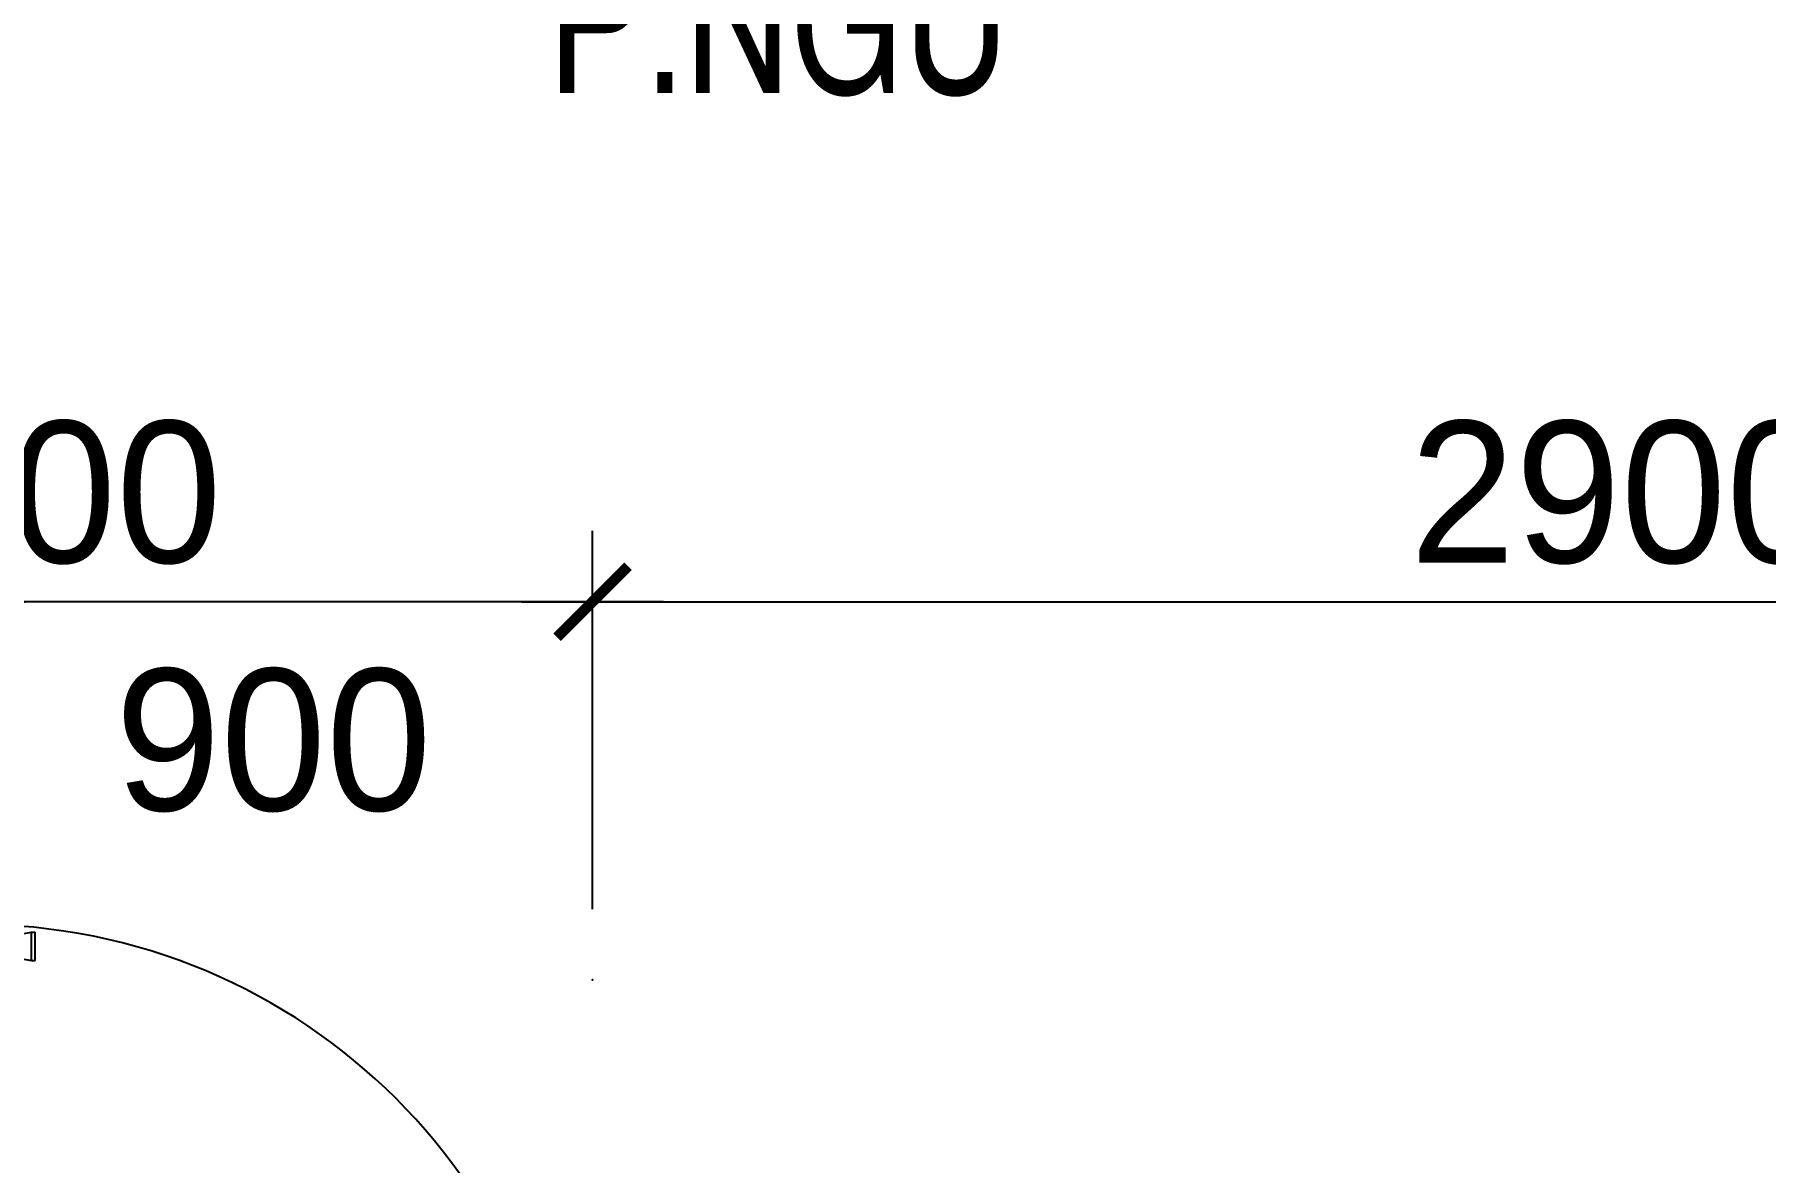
# Model space of a CAD drawing. Header units: inches. Extents: x -844707 to -690155, y -211546 to -175871.
# Drawn here: x -739067 to -736626, y -189759 to -188168 of the extents above; entities that cross this region are included whole.
import ezdxf

# ---------------------------------------------------------------- set-up
doc = ezdxf.new("R2010")
doc.units = ezdxf.units.IN
doc.header["$LTSCALE"] = 48
doc.header["$MEASUREMENT"] = 0
for name, color, linetype in [('DWGSHARE.com-CUA-DWGSHARE.com', 231, 'Continuous'), ('DWGSHARE.com-DIM-DWGSHARE.com', 251, 'Continuous'), ('DWGSHARE.com-text-DWGSHARE.com', 3, 'Continuous')]:
    doc.layers.add(name, color=color, linetype=linetype)
doc.layers.add('DWGSHARE.com-DefPoints-DWGSHARE.com', color=7, linetype='Continuous', plot=False)
doc.styles.add('KTEN', font='', dxfattribs={"width": 0.9})
doc.styles.add('VNI-AVO', font='')
doc.styles.get('KTEN').set_extended_font_data('VNI-Helve-Condense')
doc.styles.get('VNI-AVO').set_extended_font_data('VNI-Avo')
doc.dimstyles.new('tl1-100', dxfattribs={"dimtxt": 200, "dimasz": 100, "dimexe": 100, "dimexo": 100, "dimgap": 50, "dimtad": 1, "dimdec": 0, "dimzin": 0, "dimdsep": 46, "dimtxsty": 'VNI-AVO', "dimblk": 'ARCHTICK', "dimcen": 1, "dimdle": 100, "dimclrd": 256, "dimclre": 256, "dimclrt": 2, "dimadec": 0, "dimazin": 0, "dimtfac": 1, "dimtdec": 0, "dimtix": 1, "dimtofl": 0, "dimtmove": 2, "dimatfit": 3, "dimldrblk": 'ARCHTICK', "dimfxl": 1, "dimtolj": 2, "dimtzin": 0, "dimarcsym": 0})

# ---------------------------------------------------------------- blocks, each defined once
blk = doc.blocks.new('D-01-900')
at = {"color": 1}
for p, q in [((-14.99999999999989, 889.0470785361174), (-14.99999999999989, 929.0470785361174)), ((-9.999999999999886, 929.0470785361174), (-14.99999999999989, 929.0470785361174)), ((20.00000000000011, 924.0470785361174), (-9.999999999999886, 929.0470785361174)), ((-9.999999999999886, 889.0470785361174), (-9.999999999999886, 929.0470785361174)), ((30.00000000000011, 879.0470785361174), (54.14522163172946, 939.0470785361174)), ((80.00000000000011, 924.0470785361174), (110.0000000000001, 929.0470785361174)), ((110.0000000000001, 889.0470785361174), (110.0000000000001, 929.0470785361174)), ((110.0000000000001, 929.0470785361174), (115.0000000000001, 929.0470785361174)), ((115.0000000000001, 889.0470785361174), (115.0000000000001, 929.0470785361174)), ((20.00000000000013, 894.0470785361173), (20.00000000000011, 924.0470785361173)), ((30.00000000000011, 919.0470785361173), (20.00000000000011, 919.0470785361173)), ((70.00000000000011, 919.0470785361173), (80.00000000000011, 919.0470785361173)), ((80.0000000000001, 894.0470785361173), (80.00000000000011, 924.0470785361173)), ((-9.999999999999872, 889.0470785361174), (-14.99999999999989, 889.0470785361174)), ((20.00000000000013, 894.0470785361174), (-9.999999999999886, 889.0470785361174)), ((30.00000000000011, 899.0470785361175), (20.00000000000013, 899.0470785361174)), ((30.00000000000011, 879.0470785361174), (70.00000000000011, 901.5624729100298)), ((70.00000000000011, 899.0470785361175), (80.0000000000001, 899.0470785361174)), ((80.0000000000001, 894.0470785361174), (110.0000000000001, 889.0470785361174)), ((110.0000000000001, 889.0470785361174), (115.0000000000001, 889.0470785361174)), ((30.00000000000011, 99.99999999999636), (54.14522163172946, 159.9999999999964)), ((30.00000000000011, 99.99999999999636), (70.00000000000011, 142.5153943739087)), ((30.00000000000011, 99.99999999999636), (0, 0)), ((869.9999999999999, 99.99999999999636), (900, 0)), ((0, 0), (50, 40.71973601515492)), ((900, 0), (850, 40.71973601515492))]:
    blk.add_line(p, q, dxfattribs=at)
at = {"color": 3}
for p, q in [((30.00000000000011, 939.0470785361174), (70.00000000000011, 939.0470785361174)), ((30.00000000000011, 879.0470785361174), (30.00000000000011, 939.0470785361174)), ((70.00000000000011, 879.0470785361174), (70.00000000000011, 939.0470785361174)), ((30.00000000000011, 879.0470785361174), (70.00000000000011, 879.0470785361174)), ((30.00000000000011, 159.9999999999964), (70.00000000000011, 159.9999999999964)), ((30.00000000000011, 159.9999999999964), (30.00000000000011, 99.99999999999636)), ((70.00000000000011, 159.9999999999964), (70.00000000000011, 99.99999999999636)), ((30.00000000000011, 99.99999999999636), (70.00000000000011, 99.99999999999636))]:
    blk.add_line(p, q, dxfattribs=at)
for p, q in [((30.00000000000011, 159.9999999999964), (30.00000000000011, 879.0470785361174)), ((50.00000000000011, 159.9999999999964), (50.00000000000011, 879.0470785361174)), ((60.00000000000011, 159.9999999999964), (60.00000000000011, 879.0470785361174)), ((70.00000000000011, 159.9999999999964), (70.00000000000011, 879.0470785361174))]:
    blk.add_line(p, q)
for points in [[(30.00000000000011, 60), (30.00000000000011, 99.99999999999636), (1.13686837721616e-13, 100), (0, 0), (49.99999999999977, 0), (50.00000000000011, 60)], [(869.9999999999999, 60), (869.9999999999999, 99.99999999999636), (899.9999999999999, 100), (900, 0), (850.0000000000002, 0), (849.9999999999999, 60)]]:
    blk.add_lwpolyline(points, close=True, dxfattribs=at)
at = {"color": 1}
for centre, radius, start, end in [((34.11793524054978, 886.4804554538273), 41.99840967783032, 31.31010124086977, 95.62687973089653), ((30.00000000000011, 99.99999999999636), 839.9999999999998, 357.2705973632219, 87.27059736322131), ((39.41815170487418, 876.4988918168934), 24.20978992922677, 6.04182336410245, 112.8936868288583), ((50.02035017634498, 121.4262181223416), 34.26123651840136, 54.32716498487918, 125.7566646296915), ((24.08594837317897, 100.7854250532421), 39.41534216512753, 358.8581979264168, 81.37050000497706), ((-53.72382898503918, 7.736193037875637), 96.29874364852911, 355.3921582238705, 56.09019624438452), ((953.7238289850392, 7.736193037875637), 96.29874364852911, 123.9098037556156, 184.6078417761295), ((-12.69567122637579, 4.383367572474526), 40.98985136741503, 353.8611726914841, 71.95720990860625), ((912.6956712263758, 4.383367572474526), 40.98985136741503, 108.0427900913938, 186.1388273085159)]:
    blk.add_arc(centre, radius, start, end, dxfattribs=at)
blk = doc.blocks.new('_ArchTick')
at = {"color": 0, "linetype": 'ByBlock', "const_width": 0.15}
blk.add_lwpolyline([(-0.5, -0.5), (0.5, 0.5)], dxfattribs=at)
blk = doc.blocks.new('*D662')
at = {"layer": 'DWGSHARE.com-DefPoints-DWGSHARE.com', "color": 0, "transparency": 16777216}
for p in [(-739180.143604908, -188968.2207786166), (-739180.143604908, -189501.84154723), (-738280.1436049079, -189501.84154723)]:
    blk.add_point(p, dxfattribs=at)
at = {"layer": 'DWGSHARE.com-DIM-DWGSHARE.com', "lineweight": -2, "transparency": 16777216}
for p, q in [((-739180.143604908, -189401.84154723), (-739180.143604908, -188868.2207786166)), ((-738280.1436049079, -189401.84154723), (-738280.1436049079, -188868.2207786166)), ((-738180.1436049079, -188968.2207786166), (-739280.143604908, -188968.2207786166))]:
    blk.add_line(p, q, dxfattribs=at)
at = {"layer": 'DWGSHARE.com-DIM-DWGSHARE.com', "lineweight": -2, "transparency": 16777216, "xscale": 100, "yscale": 100, "zscale": 100, "rotation": 180}
blk.add_blockref('_ArchTick', (-739180.143604908, -188968.2207786166), dxfattribs=at)
at = {"layer": 'DWGSHARE.com-DIM-DWGSHARE.com', "lineweight": -2, "transparency": 16777216, "xscale": 100, "yscale": 100, "zscale": 100}
blk.add_blockref('_ArchTick', (-738280.1436049079, -188968.2207786166), dxfattribs=at)
at = {"layer": 'DWGSHARE.com-DIM-DWGSHARE.com', "color": 2, "transparency": 16777216, "insert": (-738730.143604908, -189164.2626559833), "char_height": 200, "attachment_point": 5, "style": 'VNI-AVO'}
blk.add_mtext('\\A2;900', dxfattribs=at)
blk = doc.blocks.new('*D664')
at = {"layer": 'DWGSHARE.com-DefPoints-DWGSHARE.com', "color": 0, "transparency": 16777216}
for p in [(-735380.6365986369, -188968.2207786166), (-738280.1436049079, -189501.84154723), (-735380.6365986369, -189519.6107511087)]:
    blk.add_point(p, dxfattribs=at)
at = {"layer": 'DWGSHARE.com-DIM-DWGSHARE.com', "lineweight": -2, "transparency": 16777216}
for p, q in [((-738280.1436049079, -189401.84154723), (-738280.1436049079, -188868.2207786166)), ((-735380.6365986369, -189419.6107511087), (-735380.6365986369, -188868.2207786166)), ((-738380.1436049079, -188968.2207786166), (-735280.6365986369, -188968.2207786166))]:
    blk.add_line(p, q, dxfattribs=at)
at = {"layer": 'DWGSHARE.com-DIM-DWGSHARE.com', "lineweight": -2, "transparency": 16777216, "xscale": 100, "yscale": 100, "zscale": 100, "rotation": 180}
blk.add_blockref('_ArchTick', (-738280.1436049079, -188968.2207786166), dxfattribs=at)
at = {"layer": 'DWGSHARE.com-DIM-DWGSHARE.com', "lineweight": -2, "transparency": 16777216, "xscale": 100, "yscale": 100, "zscale": 100}
blk.add_blockref('_ArchTick', (-735380.6365986369, -188968.2207786166), dxfattribs=at)
at = {"layer": 'DWGSHARE.com-DIM-DWGSHARE.com', "color": 2, "transparency": 16777216, "insert": (-736830.3901017724, -188814.707265103), "char_height": 200, "attachment_point": 5, "style": 'VNI-AVO'}
blk.add_mtext('\\A2;2900', dxfattribs=at)
blk = doc.blocks.new('*D681')
at = {"layer": 'DWGSHARE.com-DefPoints-DWGSHARE.com', "color": 0, "transparency": 16777216}
for p in [(-739280.1436049056, -188968.2207786166), (-739280.1436049056, -189401.8415472296), (-739180.143604908, -189401.8415472296)]:
    blk.add_point(p, dxfattribs=at)
at = {"layer": 'DWGSHARE.com-DIM-DWGSHARE.com', "lineweight": -2, "transparency": 16777216}
for p, q in [((-739280.1436049056, -189301.8415472296), (-739280.1436049056, -188868.2207786166)), ((-739180.143604908, -189301.8415472296), (-739180.143604908, -188868.2207786166)), ((-739280.1436049056, -188968.2207786166), (-739380.1436049056, -188968.2207786166)), ((-739180.143604908, -188968.2207786166), (-739080.143604908, -188968.2207786166))]:
    blk.add_line(p, q, dxfattribs=at)
at = {"layer": 'DWGSHARE.com-DIM-DWGSHARE.com', "lineweight": -2, "transparency": 16777216, "xscale": 100, "yscale": 100, "zscale": 100}
blk.add_blockref('_ArchTick', (-739280.1436049056, -188968.2207786166), dxfattribs=at)
at = {"layer": 'DWGSHARE.com-DIM-DWGSHARE.com', "lineweight": -2, "transparency": 16777216, "xscale": 100, "yscale": 100, "zscale": 100, "rotation": 180}
blk.add_blockref('_ArchTick', (-739180.143604908, -188968.2207786166), dxfattribs=at)
at = {"layer": 'DWGSHARE.com-DIM-DWGSHARE.com', "color": 2, "transparency": 16777216, "insert": (-739026.0901186487, -188814.707265103), "char_height": 200, "attachment_point": 5, "style": 'VNI-AVO'}
blk.add_mtext('\\A2;100', dxfattribs=at)

msp = doc.modelspace()

# ---------------------------------------------------------------- block references
at = {"layer": 'DWGSHARE.com-CUA-DWGSHARE.com'}
msp.add_blockref('D-01-900', (-739181.0037326699, -190363.561637298), dxfattribs=at)

# ---------------------------------------------------------------- texts
at = {"layer": 'DWGSHARE.com-text-DWGSHARE.com', "insert": (-737693.1191613347, -188050.480166824), "char_height": 200, "width": 1261, "attachment_point": 3, "style": 'KTEN'}
msp.add_mtext('P.NGUÛ', dxfattribs=at)

# ---------------------------------------------------------------- dimensions: what is measured, and where the dimension line sits
at = {"layer": 'DWGSHARE.com-DIM-DWGSHARE.com'}
for base, p1, p2, picture, middle in [((-739280.1436049056, -188968.2207786166), (-739180.143604908, -189401.8415472296), (-739280.1436049056, -189401.8415472296), '*D681', (-739026.0901186487, -188814.707265103)), ((-739180.143604908, -188968.2207786166), (-738280.1436049079, -189501.84154723), (-739180.143604908, -189501.84154723), '*D662', (-738730.143604908, -189164.2626559833))]:
    dim = msp.add_linear_dim(base=base, p1=p1, p2=p2, angle=180, dimstyle='tl1-100', dxfattribs=at)
    dim.commit()
    dim.dimension.update_dxf_attribs({"geometry": picture, "text_midpoint": middle, "dimtype": 160})
dim = msp.add_linear_dim(base=(-735380.6365986369, -188968.2207786166), p1=(-738280.1436049079, -189501.84154723), p2=(-735380.6365986369, -189519.6107511087), angle=180, dimstyle='tl1-100', dxfattribs=at)
dim.commit()
dim.dimension.update_dxf_attribs({"geometry": '*D664', "text_midpoint": (-736830.3901017724, -188814.707265103)})

doc.saveas('drawing.dxf')
